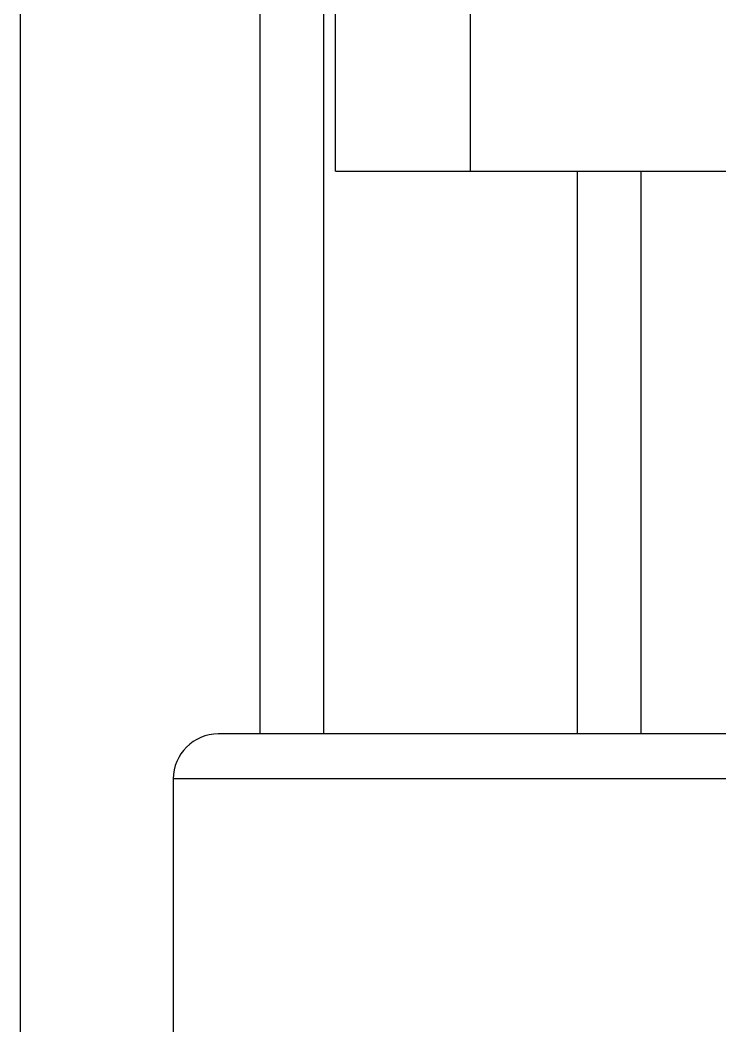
# Model space of a CAD drawing. Header units: millimetres. Extents: x 0 to 279, y 0 to 216.
# Drawn here: x 231.788 to 233.082, y 72.922 to 74.784 of the extents above; entities that cross this region are included whole.
import ezdxf

# ---------------------------------------------------------------- set-up
doc = ezdxf.new("R2010")
doc.units = ezdxf.units.MM
doc.layers.add('TITLE_BLOCK_TEXT', color=8, linetype='Continuous')

msp = doc.modelspace()

# ---------------------------------------------------------------- hatches: boundary and pattern name
at = {"layer": 'TITLE_BLOCK_TEXT', "linetype": 'Continuous', "lineweight": 18}
h = msp.add_hatch(dxfattribs=at)
h.set_pattern_fill('ANSI31', color=256, style=0)
edge = h.paths.add_edge_path(flags=0)
edge.add_line((233.5711, 73.3791), (233.4877, 73.4624))
edge.add_line((233.4877, 73.4624), (232.1544, 73.4624))
edge.add_arc((232.1544, 73.3791), 0.0833, 90, 180)
edge.add_line((232.0711, 73.3791), (233.5711, 73.3791))

# ---------------------------------------------------------------- linework, layer by layer
at = {"color": 7, "linetype": 'Continuous', "lineweight": 25}
for p, q in [((231.7877, 89.3331), (231.7877, 59.4923)), ((232.3711, 74.5041), (232.3711, 75.0874)), ((232.6211, 74.5041), (232.6211, 75.0874)), ((232.3711, 74.5041), (232.6211, 74.5041)), ((232.6211, 74.5041), (234.0711, 74.5041)), ((233.4877, 73.4624), (232.1544, 73.4624)), ((233.5711, 73.3791), (232.0711, 73.3791)), ((232.0711, 73.3791), (232.0711, 72.8791))]:
    msp.add_line(p, q, dxfattribs=at)
at = {"color": 8, "linetype": 'Continuous', "lineweight": 25}
for p, q in [((232.2313, 89.3331), (232.2313, 73.4624)), ((232.3492, 89.3331), (232.3492, 73.4624)), ((232.8182, 74.5041), (232.8182, 73.4624)), ((232.9361, 74.5041), (232.9361, 73.4624))]:
    msp.add_line(p, q, dxfattribs=at)
at = {"color": 7, "linetype": 'Continuous', "lineweight": 25}
msp.add_arc((232.1544, 73.3791), 0.0833, 90, 180, dxfattribs=at)

doc.saveas('drawing.dxf')
